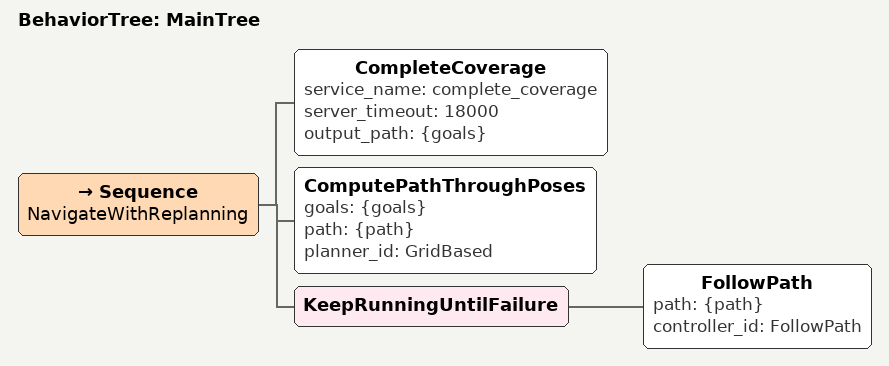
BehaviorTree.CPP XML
<root main_tree_to_execute="MainTree">
  <BehaviorTree ID="MainTree">
    <Sequence name="NavigateWithReplanning">
      <CompleteCoverage service_name="complete_coverage" server_timeout="18000" output_path="{goals}"/>
      <ComputePathThroughPoses goals="{goals}" path="{path}" planner_id="GridBased"/>
      <KeepRunningUntilFailure>
        <FollowPath path="{path}" controller_id="FollowPath"/>
      </KeepRunningUntilFailure>
    </Sequence>
  </BehaviorTree>
</root>
